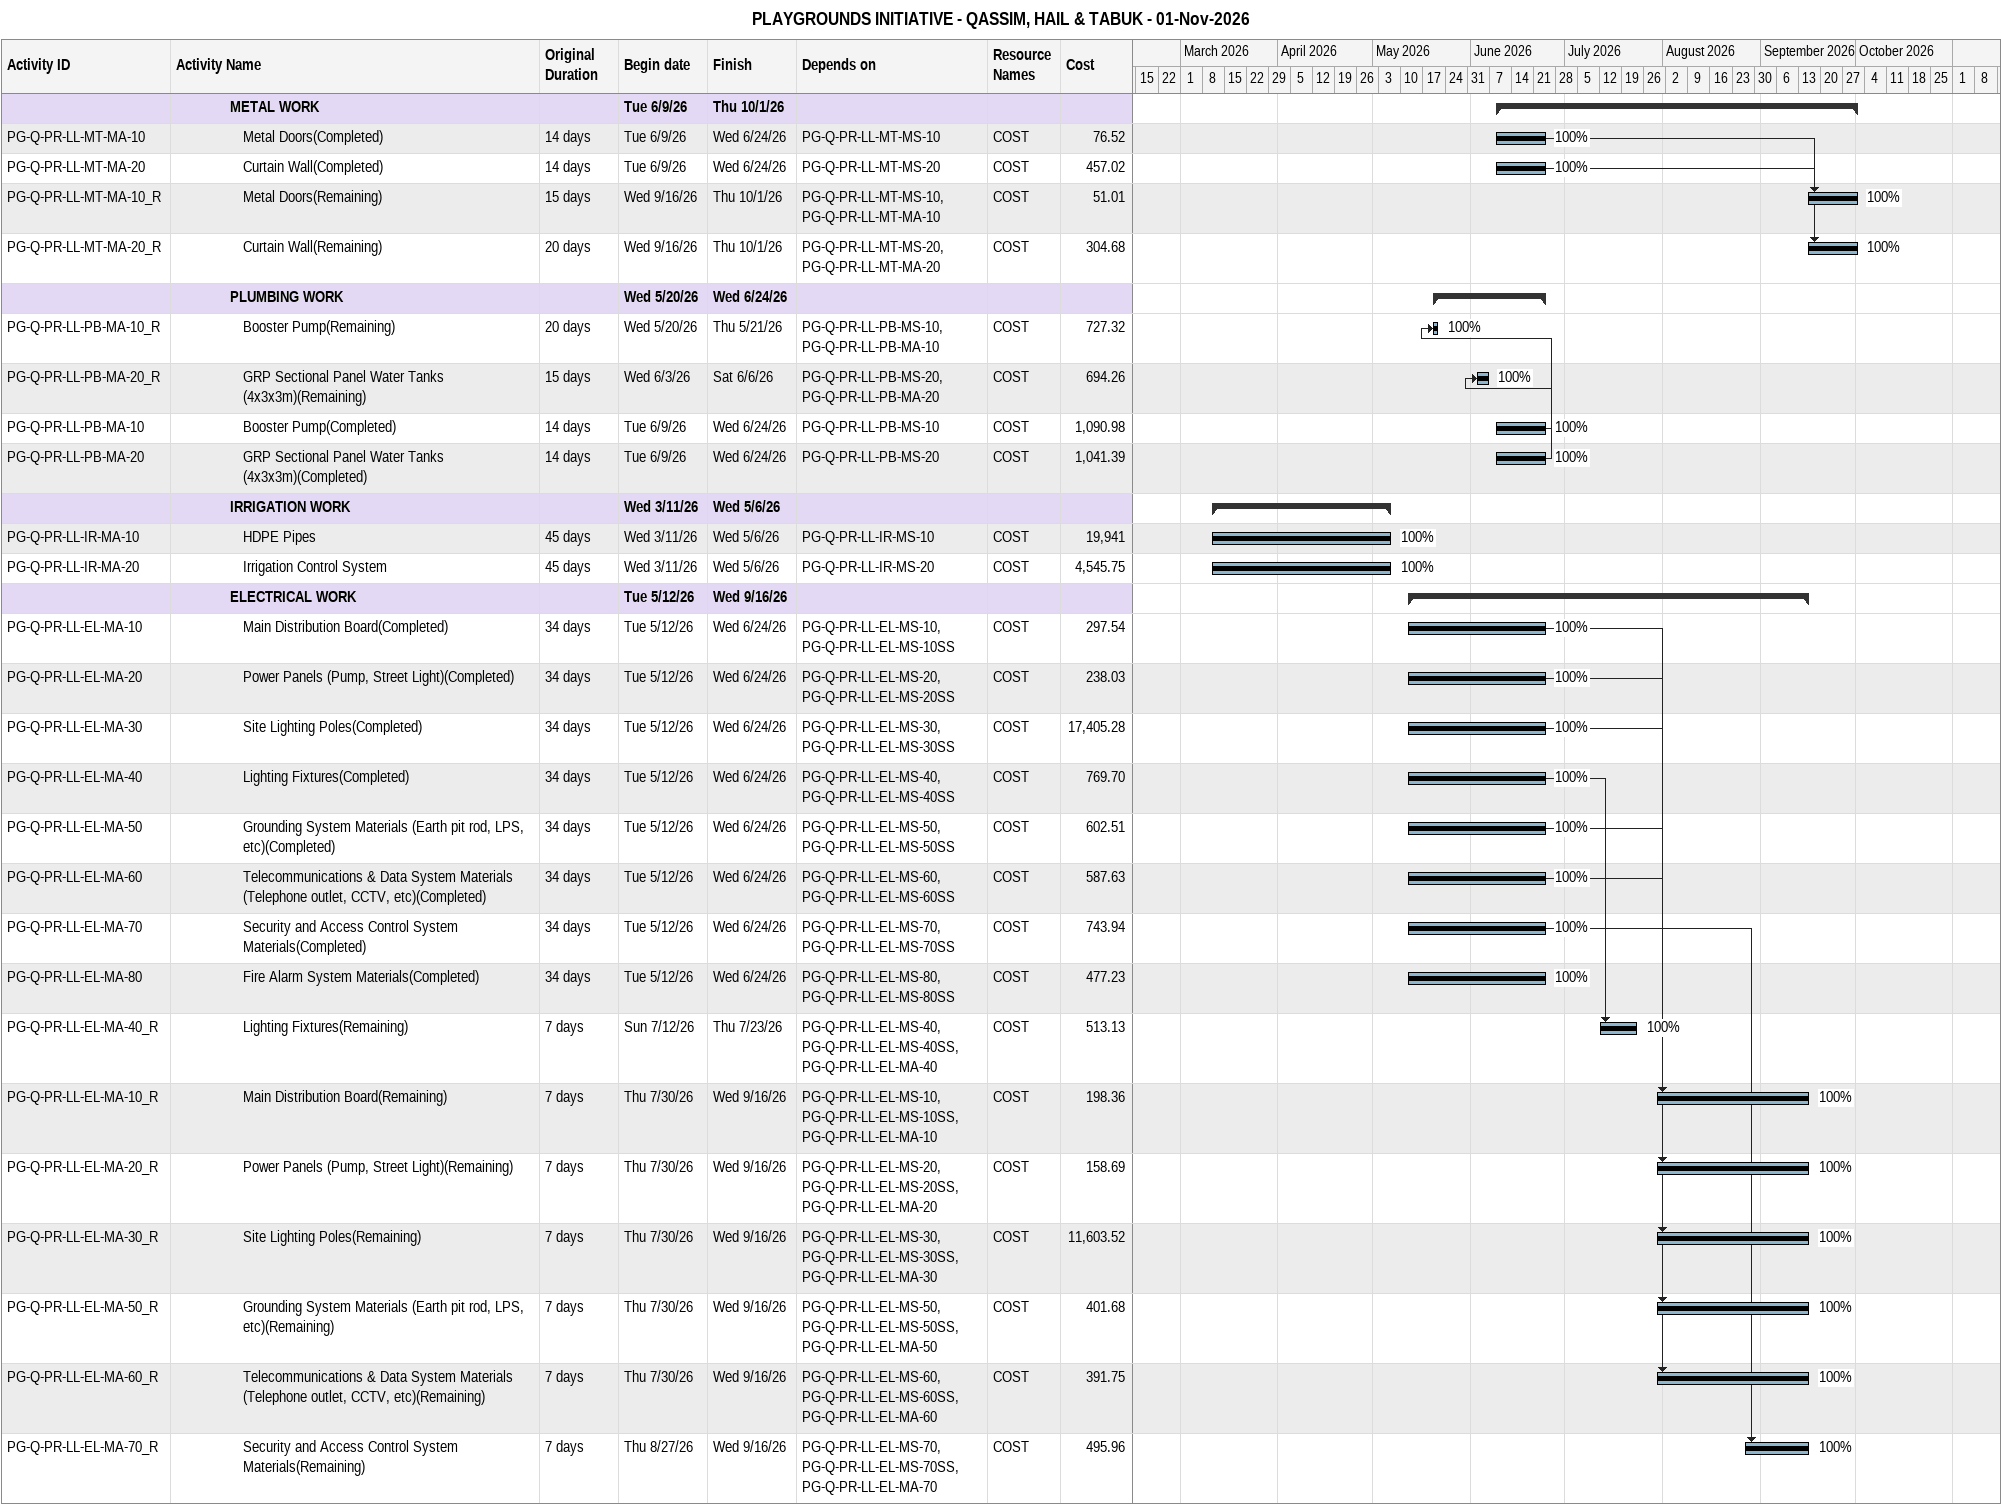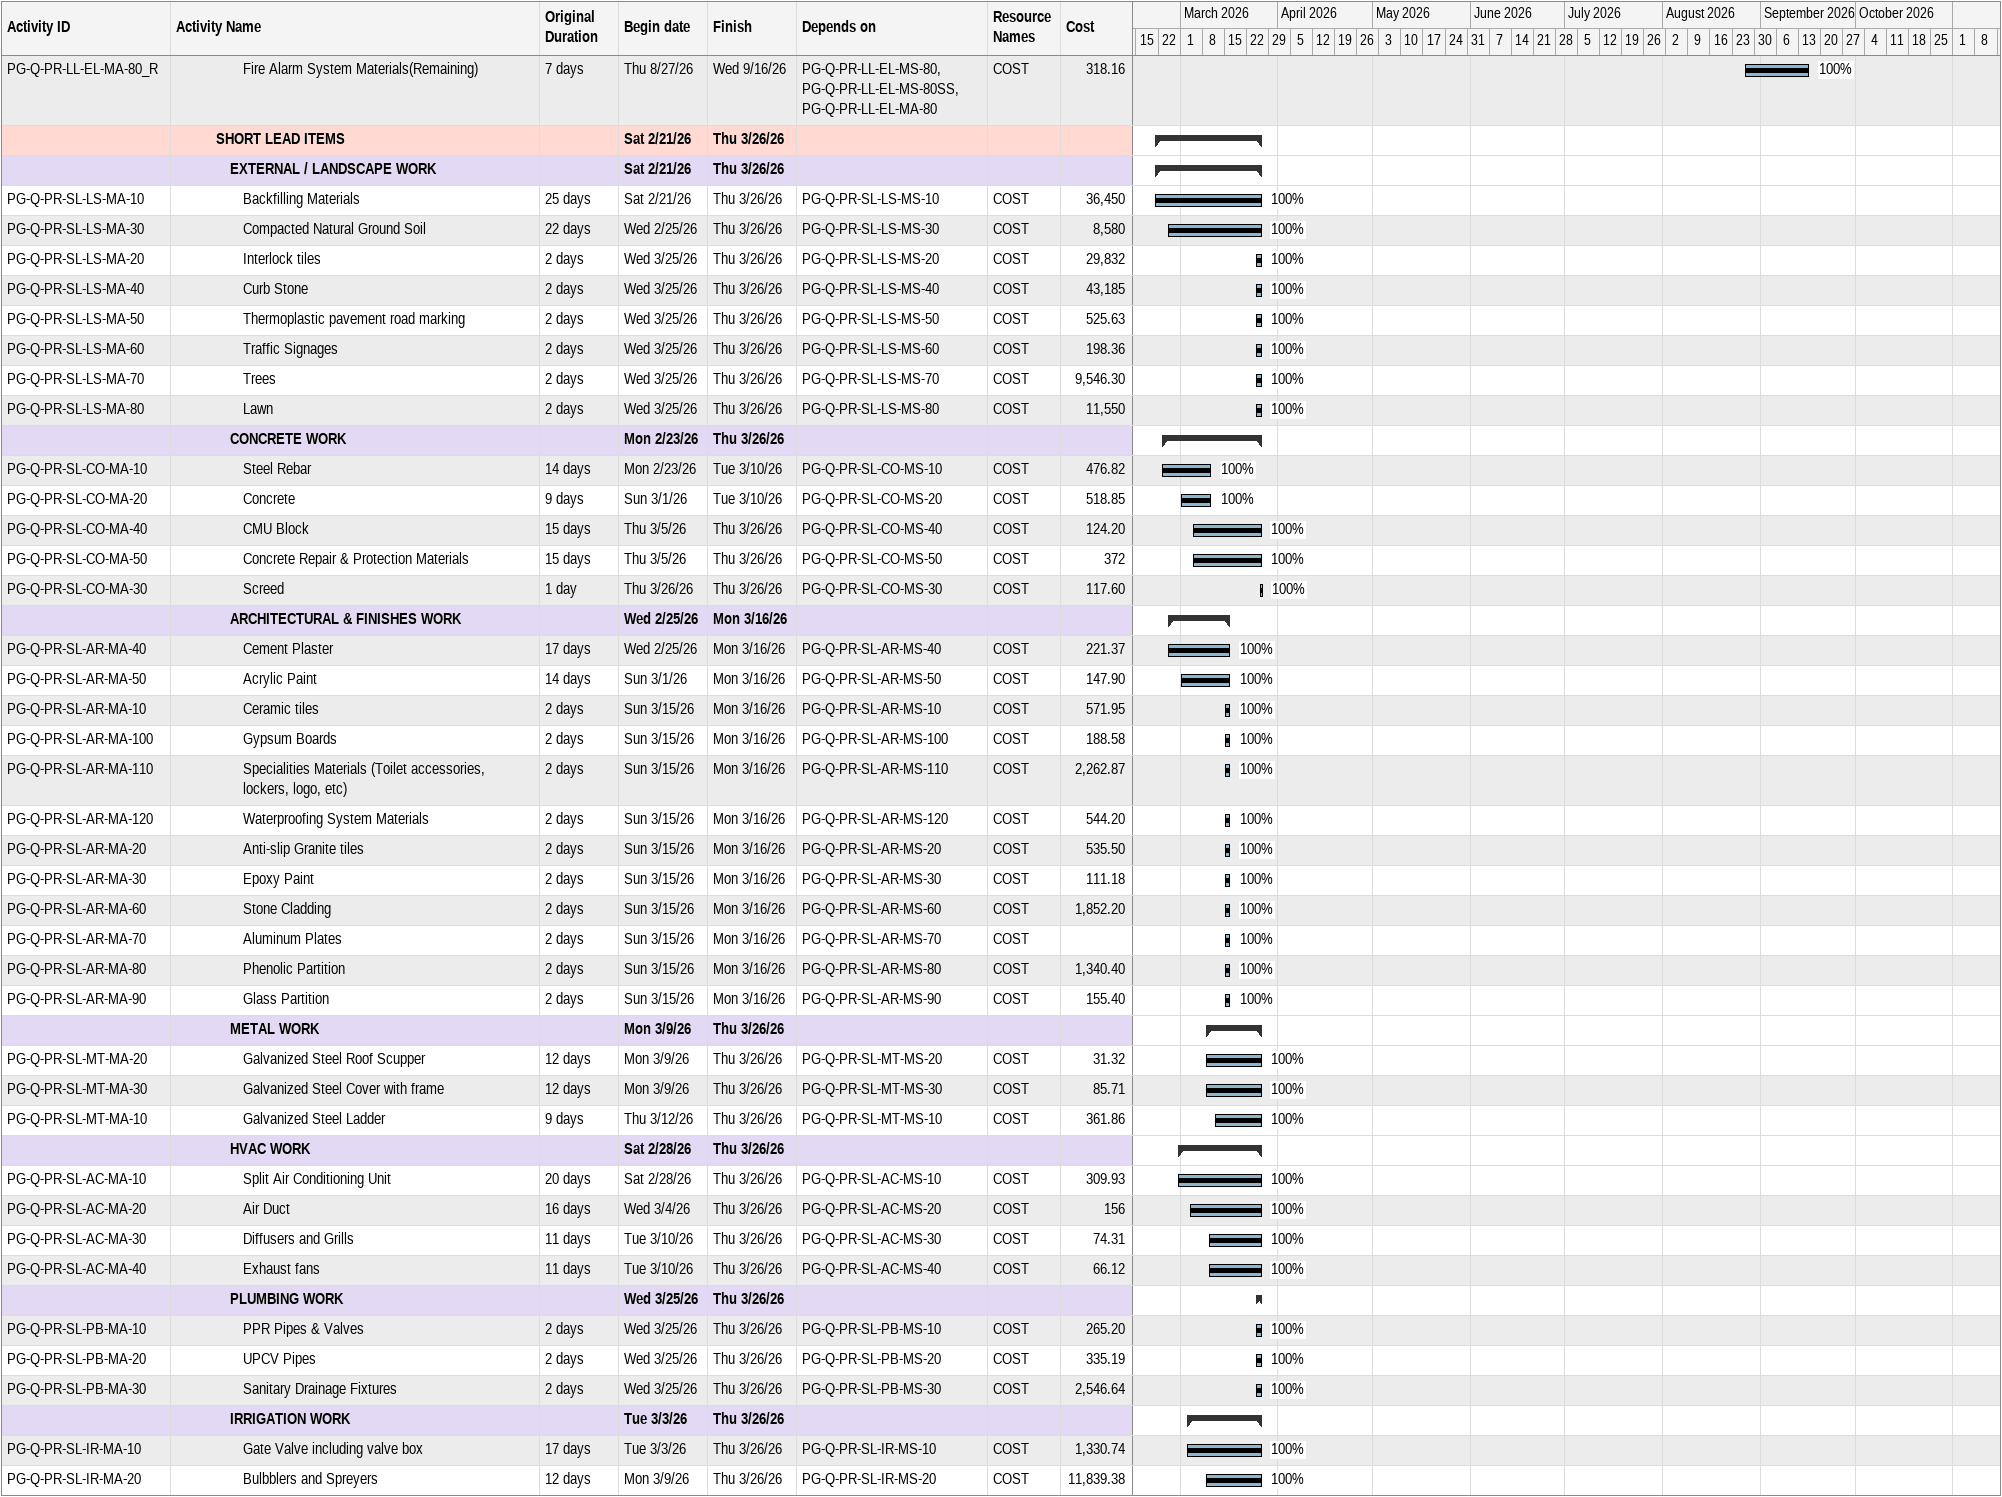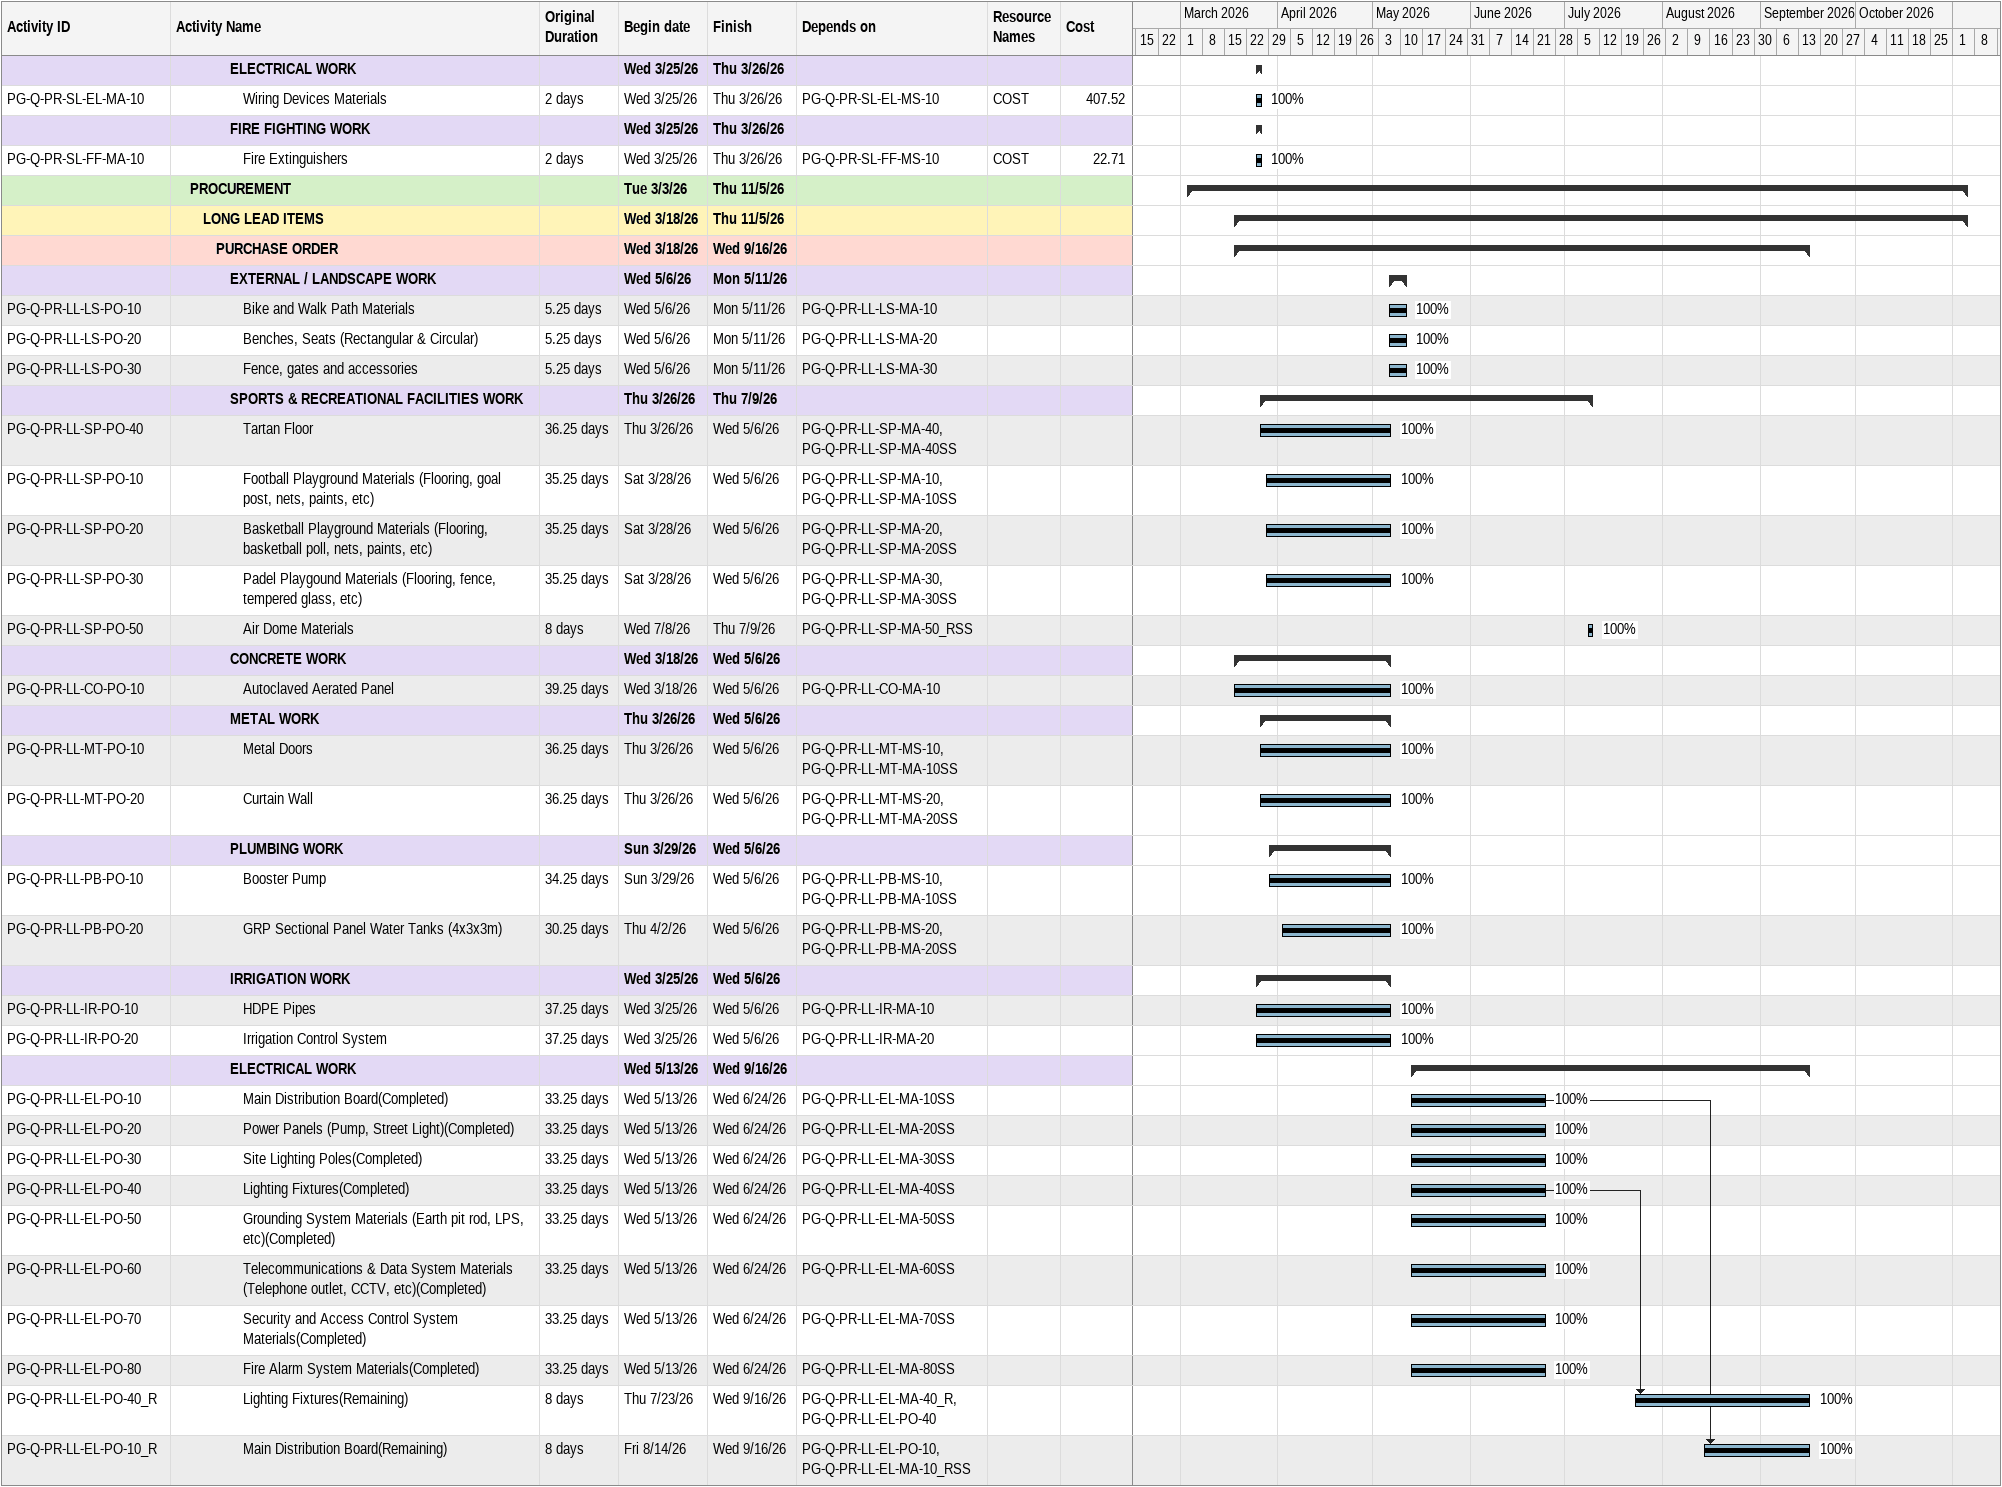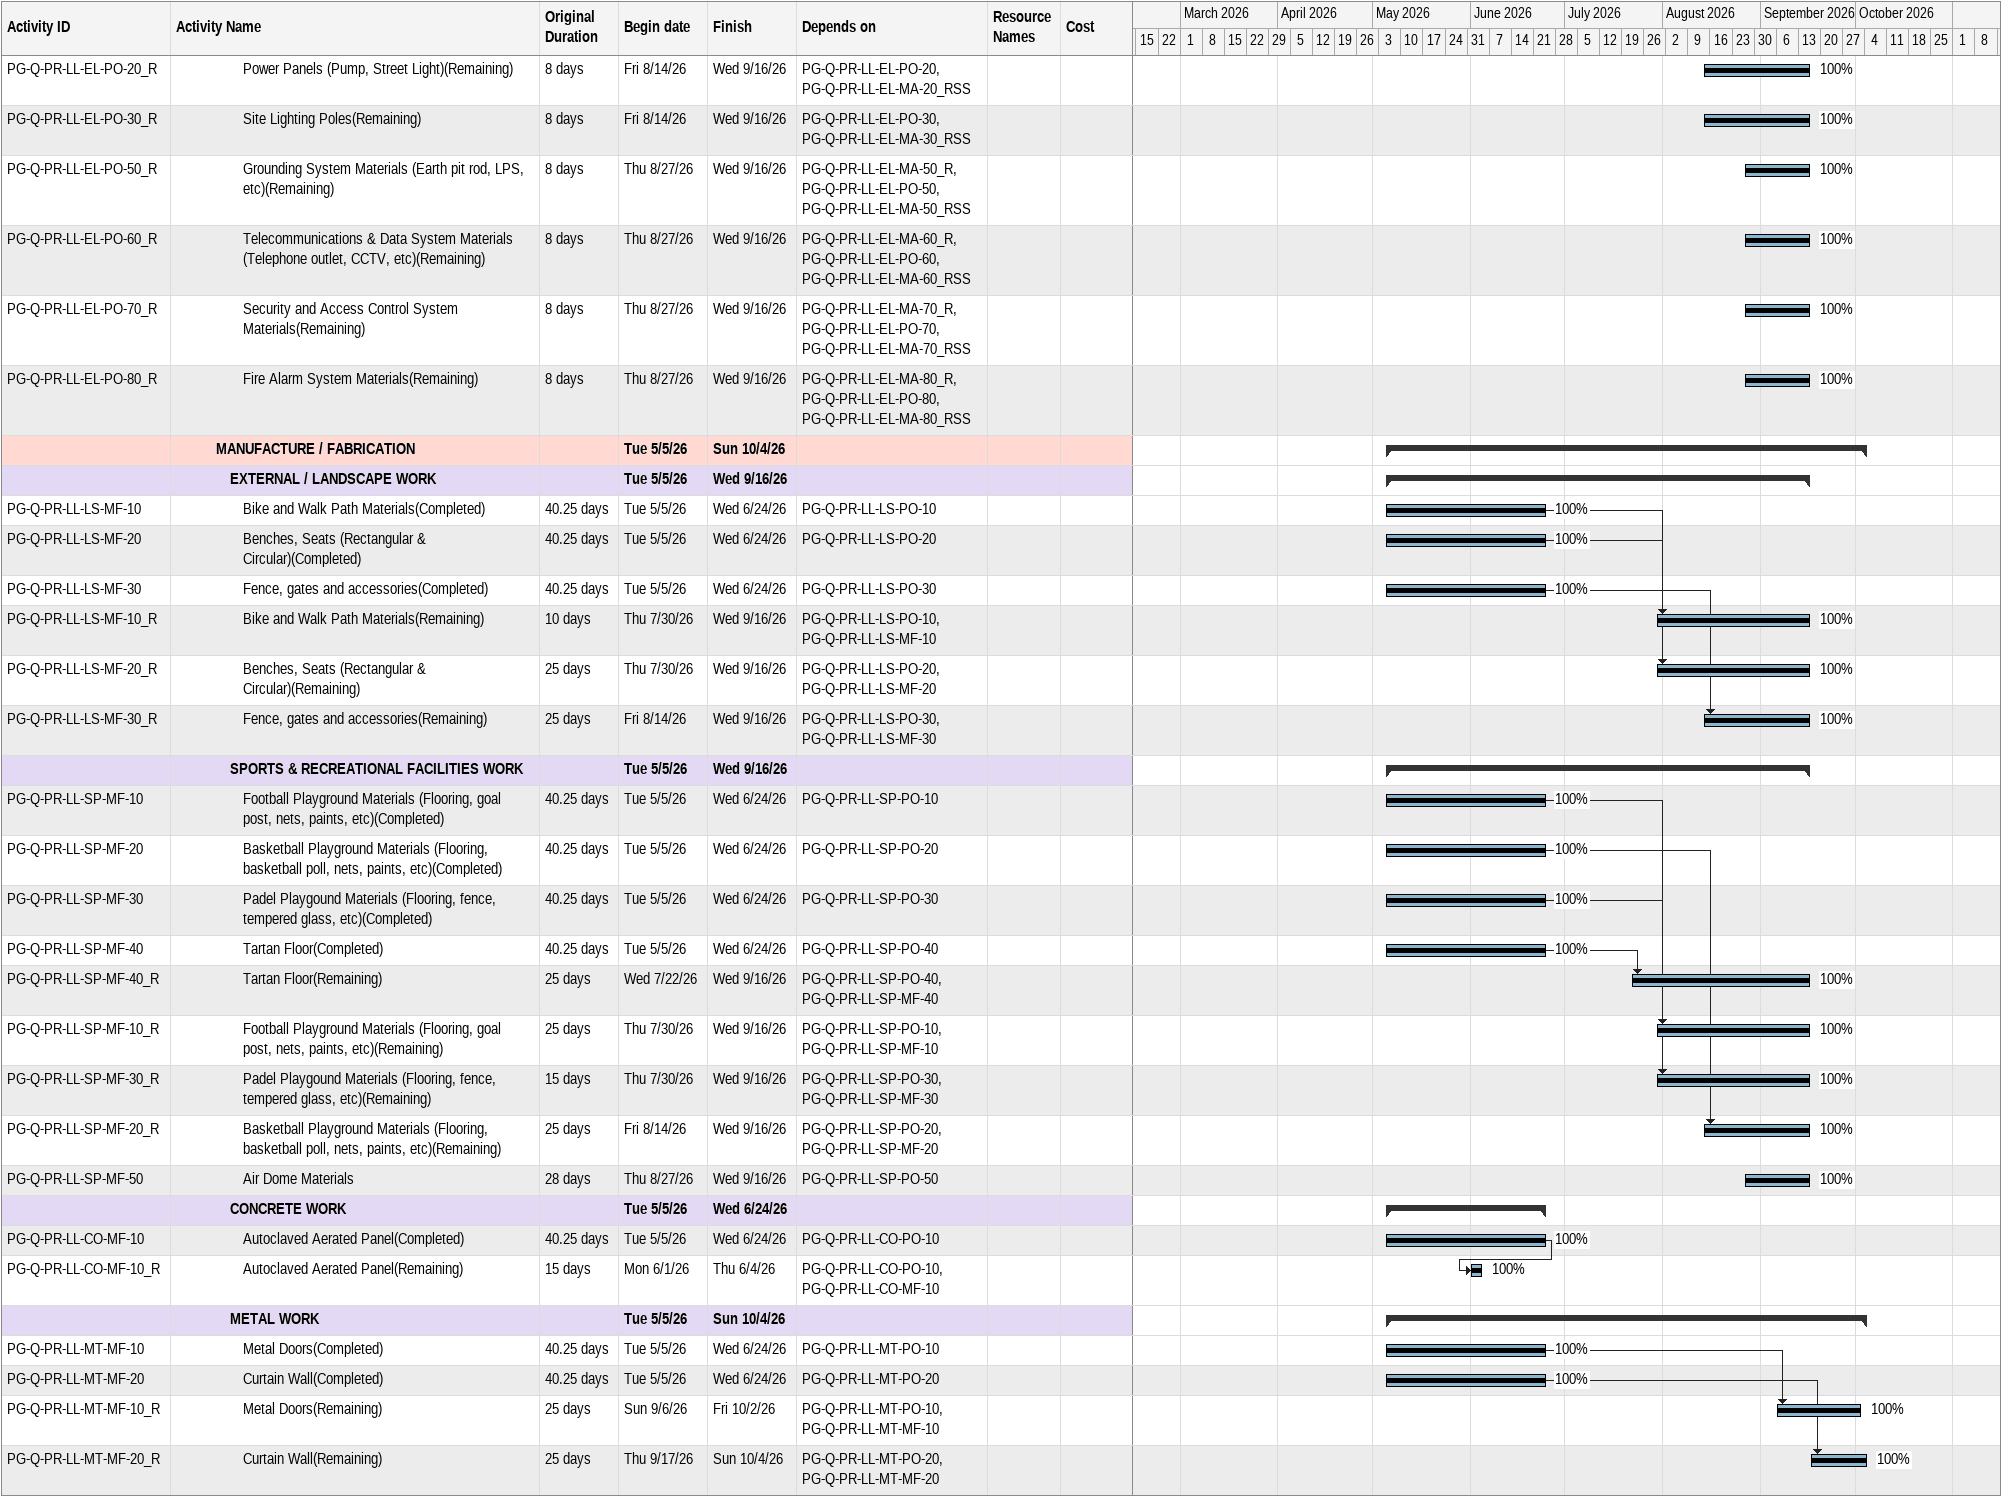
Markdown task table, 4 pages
PLAYGROUNDS INITIATIVE - QASSIM, HAIL & TABUK - 01-Nov-2026

| ID | Level | Task | Original duration | Start | Finish | Predecessors | Resources | % complete | Cost |
|---|---|---|---|---|---|---|---|---|---|
|  | 5 | **METAL WORK** |  | 2026-06-09 | 2026-10-01 |  |  |  |  |
| PG-Q-PR-LL-MT-MA-10 | 6 | Metal Doors(Completed) | 14d | 2026-06-09 | 2026-06-24 | PG-Q-PR-LL-MT-MS-10 | COST | 100 | 76.52 |
| PG-Q-PR-LL-MT-MA-20 | 6 | Curtain Wall(Completed) | 14d | 2026-06-09 | 2026-06-24 | PG-Q-PR-LL-MT-MS-20 | COST | 100 | 457.02 |
| PG-Q-PR-LL-MT-MA-10_R | 6 | Metal Doors(Remaining) | 15d | 2026-09-16 | 2026-10-01 | PG-Q-PR-LL-MT-MS-10, PG-Q-PR-LL-MT-MA-10 | COST | 100 | 51.01 |
| PG-Q-PR-LL-MT-MA-20_R | 6 | Curtain Wall(Remaining) | 20d | 2026-09-16 | 2026-10-01 | PG-Q-PR-LL-MT-MS-20, PG-Q-PR-LL-MT-MA-20 | COST | 100 | 304.68 |
|  | 5 | **PLUMBING WORK** |  | 2026-05-20 | 2026-06-24 |  |  |  |  |
| PG-Q-PR-LL-PB-MA-10_R | 6 | Booster Pump(Remaining) | 20d | 2026-05-20 | 2026-05-21 | PG-Q-PR-LL-PB-MS-10, PG-Q-PR-LL-PB-MA-10 | COST | 100 | 727.32 |
| PG-Q-PR-LL-PB-MA-20_R | 6 | GRP Sectional Panel Water Tanks (4x3x3m)(Remaining) | 15d | 2026-06-03 | 2026-06-06 | PG-Q-PR-LL-PB-MS-20, PG-Q-PR-LL-PB-MA-20 | COST | 100 | 694.26 |
| PG-Q-PR-LL-PB-MA-10 | 6 | Booster Pump(Completed) | 14d | 2026-06-09 | 2026-06-24 | PG-Q-PR-LL-PB-MS-10 | COST | 100 | 1090.98 |
| PG-Q-PR-LL-PB-MA-20 | 6 | GRP Sectional Panel Water Tanks (4x3x3m)(Completed) | 14d | 2026-06-09 | 2026-06-24 | PG-Q-PR-LL-PB-MS-20 | COST | 100 | 1041.39 |
|  | 5 | **IRRIGATION WORK** |  | 2026-03-11 | 2026-05-06 |  |  |  |  |
| PG-Q-PR-LL-IR-MA-10 | 6 | HDPE Pipes | 45d | 2026-03-11 | 2026-05-06 | PG-Q-PR-LL-IR-MS-10 | COST | 100 | 19941 |
| PG-Q-PR-LL-IR-MA-20 | 6 | Irrigation Control System | 45d | 2026-03-11 | 2026-05-06 | PG-Q-PR-LL-IR-MS-20 | COST | 100 | 4545.75 |
|  | 5 | **ELECTRICAL WORK** |  | 2026-05-12 | 2026-09-16 |  |  |  |  |
| PG-Q-PR-LL-EL-MA-10 | 6 | Main Distribution Board(Completed) | 34d | 2026-05-12 | 2026-06-24 | PG-Q-PR-LL-EL-MS-10, PG-Q-PR-LL-EL-MS-10SS | COST | 100 | 297.54 |
| PG-Q-PR-LL-EL-MA-20 | 6 | Power Panels (Pump, Street Light)(Completed) | 34d | 2026-05-12 | 2026-06-24 | PG-Q-PR-LL-EL-MS-20, PG-Q-PR-LL-EL-MS-20SS | COST | 100 | 238.03 |
| PG-Q-PR-LL-EL-MA-30 | 6 | Site Lighting Poles(Completed) | 34d | 2026-05-12 | 2026-06-24 | PG-Q-PR-LL-EL-MS-30, PG-Q-PR-LL-EL-MS-30SS | COST | 100 | 17405.28 |
| PG-Q-PR-LL-EL-MA-40 | 6 | Lighting Fixtures(Completed) | 34d | 2026-05-12 | 2026-06-24 | PG-Q-PR-LL-EL-MS-40, PG-Q-PR-LL-EL-MS-40SS | COST | 100 | 769.70 |
| PG-Q-PR-LL-EL-MA-50 | 6 | Grounding System Materials (Earth pit rod, LPS, etc)(Completed) | 34d | 2026-05-12 | 2026-06-24 | PG-Q-PR-LL-EL-MS-50, PG-Q-PR-LL-EL-MS-50SS | COST | 100 | 602.51 |
| PG-Q-PR-LL-EL-MA-60 | 6 | Telecommunications & Data System Materials (Telephone outlet, CCTV, etc)(Completed) | 34d | 2026-05-12 | 2026-06-24 | PG-Q-PR-LL-EL-MS-60, PG-Q-PR-LL-EL-MS-60SS | COST | 100 | 587.63 |
| PG-Q-PR-LL-EL-MA-70 | 6 | Security and Access Control System Materials(Completed) | 34d | 2026-05-12 | 2026-06-24 | PG-Q-PR-LL-EL-MS-70, PG-Q-PR-LL-EL-MS-70SS | COST | 100 | 743.94 |
| PG-Q-PR-LL-EL-MA-80 | 6 | Fire Alarm System Materials(Completed) | 34d | 2026-05-12 | 2026-06-24 | PG-Q-PR-LL-EL-MS-80, PG-Q-PR-LL-EL-MS-80SS | COST | 100 | 477.23 |
| PG-Q-PR-LL-EL-MA-40_R | 6 | Lighting Fixtures(Remaining) | 7d | 2026-07-12 | 2026-07-23 | PG-Q-PR-LL-EL-MS-40, PG-Q-PR-LL-EL-MS-40SS, PG-Q-PR-LL-EL-MA-40 | COST | 100 | 513.13 |
| PG-Q-PR-LL-EL-MA-10_R | 6 | Main Distribution Board(Remaining) | 7d | 2026-07-30 | 2026-09-16 | PG-Q-PR-LL-EL-MS-10, PG-Q-PR-LL-EL-MS-10SS, PG-Q-PR-LL-EL-MA-10 | COST | 100 | 198.36 |
| PG-Q-PR-LL-EL-MA-20_R | 6 | Power Panels (Pump, Street Light)(Remaining) | 7d | 2026-07-30 | 2026-09-16 | PG-Q-PR-LL-EL-MS-20, PG-Q-PR-LL-EL-MS-20SS, PG-Q-PR-LL-EL-MA-20 | COST | 100 | 158.69 |
| PG-Q-PR-LL-EL-MA-30_R | 6 | Site Lighting Poles(Remaining) | 7d | 2026-07-30 | 2026-09-16 | PG-Q-PR-LL-EL-MS-30, PG-Q-PR-LL-EL-MS-30SS, PG-Q-PR-LL-EL-MA-30 | COST | 100 | 11603.52 |
| PG-Q-PR-LL-EL-MA-50_R | 6 | Grounding System Materials (Earth pit rod, LPS, etc)(Remaining) | 7d | 2026-07-30 | 2026-09-16 | PG-Q-PR-LL-EL-MS-50, PG-Q-PR-LL-EL-MS-50SS, PG-Q-PR-LL-EL-MA-50 | COST | 100 | 401.68 |
| PG-Q-PR-LL-EL-MA-60_R | 6 | Telecommunications & Data System Materials (Telephone outlet, CCTV, etc)(Remaining) | 7d | 2026-07-30 | 2026-09-16 | PG-Q-PR-LL-EL-MS-60, PG-Q-PR-LL-EL-MS-60SS, PG-Q-PR-LL-EL-MA-60 | COST | 100 | 391.75 |
| PG-Q-PR-LL-EL-MA-70_R | 6 | Security and Access Control System Materials(Remaining) | 7d | 2026-08-27 | 2026-09-16 | PG-Q-PR-LL-EL-MS-70, PG-Q-PR-LL-EL-MS-70SS, PG-Q-PR-LL-EL-MA-70 | COST | 100 | 495.96 |
| PG-Q-PR-LL-EL-MA-80_R | 6 | Fire Alarm System Materials(Remaining) | 7d | 2026-08-27 | 2026-09-16 | PG-Q-PR-LL-EL-MS-80, PG-Q-PR-LL-EL-MS-80SS, PG-Q-PR-LL-EL-MA-80 | COST | 100 | 318.16 |
|  | 4 | **SHORT LEAD ITEMS** |  | 2026-02-21 | 2026-03-26 |  |  |  |  |
|  | 5 | **EXTERNAL / LANDSCAPE WORK** |  | 2026-02-21 | 2026-03-26 |  |  |  |  |
| PG-Q-PR-SL-LS-MA-10 | 6 | Backfilling Materials | 25d | 2026-02-21 | 2026-03-26 | PG-Q-PR-SL-LS-MS-10 | COST | 100 | 36450 |
| PG-Q-PR-SL-LS-MA-30 | 6 | Compacted Natural Ground Soil | 22d | 2026-02-25 | 2026-03-26 | PG-Q-PR-SL-LS-MS-30 | COST | 100 | 8580 |
| PG-Q-PR-SL-LS-MA-20 | 6 | Interlock tiles | 2d | 2026-03-25 | 2026-03-26 | PG-Q-PR-SL-LS-MS-20 | COST | 100 | 29832 |
| PG-Q-PR-SL-LS-MA-40 | 6 | Curb Stone | 2d | 2026-03-25 | 2026-03-26 | PG-Q-PR-SL-LS-MS-40 | COST | 100 | 43185 |
| PG-Q-PR-SL-LS-MA-50 | 6 | Thermoplastic pavement road marking | 2d | 2026-03-25 | 2026-03-26 | PG-Q-PR-SL-LS-MS-50 | COST | 100 | 525.63 |
| PG-Q-PR-SL-LS-MA-60 | 6 | Traffic Signages | 2d | 2026-03-25 | 2026-03-26 | PG-Q-PR-SL-LS-MS-60 | COST | 100 | 198.36 |
| PG-Q-PR-SL-LS-MA-70 | 6 | Trees | 2d | 2026-03-25 | 2026-03-26 | PG-Q-PR-SL-LS-MS-70 | COST | 100 | 9546.30 |
| PG-Q-PR-SL-LS-MA-80 | 6 | Lawn | 2d | 2026-03-25 | 2026-03-26 | PG-Q-PR-SL-LS-MS-80 | COST | 100 | 11550 |
|  | 5 | **CONCRETE WORK** |  | 2026-02-23 | 2026-03-26 |  |  |  |  |
| PG-Q-PR-SL-CO-MA-10 | 6 | Steel Rebar | 14d | 2026-02-23 | 2026-03-10 | PG-Q-PR-SL-CO-MS-10 | COST | 100 | 476.82 |
| PG-Q-PR-SL-CO-MA-20 | 6 | Concrete | 9d | 2026-03-01 | 2026-03-10 | PG-Q-PR-SL-CO-MS-20 | COST | 100 | 518.85 |
| PG-Q-PR-SL-CO-MA-40 | 6 | CMU Block | 15d | 2026-03-05 | 2026-03-26 | PG-Q-PR-SL-CO-MS-40 | COST | 100 | 124.20 |
| PG-Q-PR-SL-CO-MA-50 | 6 | Concrete Repair & Protection Materials | 15d | 2026-03-05 | 2026-03-26 | PG-Q-PR-SL-CO-MS-50 | COST | 100 | 372 |
| PG-Q-PR-SL-CO-MA-30 | 6 | Screed | 1d | 2026-03-26 | 2026-03-26 | PG-Q-PR-SL-CO-MS-30 | COST | 100 | 117.60 |
|  | 5 | **ARCHITECTURAL & FINISHES WORK** |  | 2026-02-25 | 2026-03-16 |  |  |  |  |
| PG-Q-PR-SL-AR-MA-40 | 6 | Cement Plaster | 17d | 2026-02-25 | 2026-03-16 | PG-Q-PR-SL-AR-MS-40 | COST | 100 | 221.37 |
| PG-Q-PR-SL-AR-MA-50 | 6 | Acrylic Paint | 14d | 2026-03-01 | 2026-03-16 | PG-Q-PR-SL-AR-MS-50 | COST | 100 | 147.90 |
| PG-Q-PR-SL-AR-MA-10 | 6 | Ceramic tiles | 2d | 2026-03-15 | 2026-03-16 | PG-Q-PR-SL-AR-MS-10 | COST | 100 | 571.95 |
| PG-Q-PR-SL-AR-MA-100 | 6 | Gypsum Boards | 2d | 2026-03-15 | 2026-03-16 | PG-Q-PR-SL-AR-MS-100 | COST | 100 | 188.58 |
| PG-Q-PR-SL-AR-MA-110 | 6 | Specialities Materials (Toilet accessories, lockers, logo, etc) | 2d | 2026-03-15 | 2026-03-16 | PG-Q-PR-SL-AR-MS-110 | COST | 100 | 2262.87 |
| PG-Q-PR-SL-AR-MA-120 | 6 | Waterproofing System Materials | 2d | 2026-03-15 | 2026-03-16 | PG-Q-PR-SL-AR-MS-120 | COST | 100 | 544.20 |
| PG-Q-PR-SL-AR-MA-20 | 6 | Anti-slip Granite tiles | 2d | 2026-03-15 | 2026-03-16 | PG-Q-PR-SL-AR-MS-20 | COST | 100 | 535.50 |
| PG-Q-PR-SL-AR-MA-30 | 6 | Epoxy Paint | 2d | 2026-03-15 | 2026-03-16 | PG-Q-PR-SL-AR-MS-30 | COST | 100 | 111.18 |
| PG-Q-PR-SL-AR-MA-60 | 6 | Stone Cladding | 2d | 2026-03-15 | 2026-03-16 | PG-Q-PR-SL-AR-MS-60 | COST | 100 | 1852.20 |
| PG-Q-PR-SL-AR-MA-70 | 6 | Aluminum Plates | 2d | 2026-03-15 | 2026-03-16 | PG-Q-PR-SL-AR-MS-70 | COST | 100 |  |
| PG-Q-PR-SL-AR-MA-80 | 6 | Phenolic Partition | 2d | 2026-03-15 | 2026-03-16 | PG-Q-PR-SL-AR-MS-80 | COST | 100 | 1340.40 |
| PG-Q-PR-SL-AR-MA-90 | 6 | Glass Partition | 2d | 2026-03-15 | 2026-03-16 | PG-Q-PR-SL-AR-MS-90 | COST | 100 | 155.40 |
|  | 5 | **METAL WORK** |  | 2026-03-09 | 2026-03-26 |  |  |  |  |
| PG-Q-PR-SL-MT-MA-20 | 6 | Galvanized Steel Roof Scupper | 12d | 2026-03-09 | 2026-03-26 | PG-Q-PR-SL-MT-MS-20 | COST | 100 | 31.32 |
| PG-Q-PR-SL-MT-MA-30 | 6 | Galvanized Steel Cover with frame | 12d | 2026-03-09 | 2026-03-26 | PG-Q-PR-SL-MT-MS-30 | COST | 100 | 85.71 |
| PG-Q-PR-SL-MT-MA-10 | 6 | Galvanized Steel Ladder | 9d | 2026-03-12 | 2026-03-26 | PG-Q-PR-SL-MT-MS-10 | COST | 100 | 361.86 |
|  | 5 | **HVAC WORK** |  | 2026-02-28 | 2026-03-26 |  |  |  |  |
| PG-Q-PR-SL-AC-MA-10 | 6 | Split Air Conditioning Unit | 20d | 2026-02-28 | 2026-03-26 | PG-Q-PR-SL-AC-MS-10 | COST | 100 | 309.93 |
| PG-Q-PR-SL-AC-MA-20 | 6 | Air Duct | 16d | 2026-03-04 | 2026-03-26 | PG-Q-PR-SL-AC-MS-20 | COST | 100 | 156 |
| PG-Q-PR-SL-AC-MA-30 | 6 | Diffusers and Grills | 11d | 2026-03-10 | 2026-03-26 | PG-Q-PR-SL-AC-MS-30 | COST | 100 | 74.31 |
| PG-Q-PR-SL-AC-MA-40 | 6 | Exhaust fans | 11d | 2026-03-10 | 2026-03-26 | PG-Q-PR-SL-AC-MS-40 | COST | 100 | 66.12 |
|  | 5 | **PLUMBING WORK** |  | 2026-03-25 | 2026-03-26 |  |  |  |  |
| PG-Q-PR-SL-PB-MA-10 | 6 | PPR Pipes & Valves | 2d | 2026-03-25 | 2026-03-26 | PG-Q-PR-SL-PB-MS-10 | COST | 100 | 265.20 |
| PG-Q-PR-SL-PB-MA-20 | 6 | UPCV Pipes | 2d | 2026-03-25 | 2026-03-26 | PG-Q-PR-SL-PB-MS-20 | COST | 100 | 335.19 |
| PG-Q-PR-SL-PB-MA-30 | 6 | Sanitary Drainage Fixtures | 2d | 2026-03-25 | 2026-03-26 | PG-Q-PR-SL-PB-MS-30 | COST | 100 | 2546.64 |
|  | 5 | **IRRIGATION WORK** |  | 2026-03-03 | 2026-03-26 |  |  |  |  |
| PG-Q-PR-SL-IR-MA-10 | 6 | Gate Valve including valve box | 17d | 2026-03-03 | 2026-03-26 | PG-Q-PR-SL-IR-MS-10 | COST | 100 | 1330.74 |
| PG-Q-PR-SL-IR-MA-20 | 6 | Bulbblers and Spreyers | 12d | 2026-03-09 | 2026-03-26 | PG-Q-PR-SL-IR-MS-20 | COST | 100 | 11839.38 |
|  | 5 | **ELECTRICAL WORK** |  | 2026-03-25 | 2026-03-26 |  |  |  |  |
| PG-Q-PR-SL-EL-MA-10 | 6 | Wiring Devices Materials | 2d | 2026-03-25 | 2026-03-26 | PG-Q-PR-SL-EL-MS-10 | COST | 100 | 407.52 |
|  | 5 | **FIRE FIGHTING WORK** |  | 2026-03-25 | 2026-03-26 |  |  |  |  |
| PG-Q-PR-SL-FF-MA-10 | 6 | Fire Extinguishers | 2d | 2026-03-25 | 2026-03-26 | PG-Q-PR-SL-FF-MS-10 | COST | 100 | 22.71 |
|  | 2 | **PROCUREMENT** |  | 2026-03-03 | 2026-11-05 |  |  |  |  |
|  | 3 | **LONG LEAD ITEMS** |  | 2026-03-18 | 2026-11-05 |  |  |  |  |
|  | 4 | **PURCHASE ORDER** |  | 2026-03-18 | 2026-09-16 |  |  |  |  |
|  | 5 | **EXTERNAL / LANDSCAPE WORK** |  | 2026-05-06 | 2026-05-11 |  |  |  |  |
| PG-Q-PR-LL-LS-PO-10 | 6 | Bike and Walk Path Materials | 5.25d | 2026-05-06 | 2026-05-11 | PG-Q-PR-LL-LS-MA-10 |  | 100 |  |
| PG-Q-PR-LL-LS-PO-20 | 6 | Benches, Seats (Rectangular & Circular) | 5.25d | 2026-05-06 | 2026-05-11 | PG-Q-PR-LL-LS-MA-20 |  | 100 |  |
| PG-Q-PR-LL-LS-PO-30 | 6 | Fence, gates and accessories | 5.25d | 2026-05-06 | 2026-05-11 | PG-Q-PR-LL-LS-MA-30 |  | 100 |  |
|  | 5 | **SPORTS & RECREATIONAL FACILITIES WORK** |  | 2026-03-26 | 2026-07-09 |  |  |  |  |
| PG-Q-PR-LL-SP-PO-40 | 6 | Tartan Floor | 36.25d | 2026-03-26 | 2026-05-06 | PG-Q-PR-LL-SP-MA-40, PG-Q-PR-LL-SP-MA-40SS |  | 100 |  |
| PG-Q-PR-LL-SP-PO-10 | 6 | Football Playground Materials (Flooring, goal post, nets, paints, etc) | 35.25d | 2026-03-28 | 2026-05-06 | PG-Q-PR-LL-SP-MA-10, PG-Q-PR-LL-SP-MA-10SS |  | 100 |  |
| PG-Q-PR-LL-SP-PO-20 | 6 | Basketball Playground Materials (Flooring, basketball poll, nets, paints, etc) | 35.25d | 2026-03-28 | 2026-05-06 | PG-Q-PR-LL-SP-MA-20, PG-Q-PR-LL-SP-MA-20SS |  | 100 |  |
| PG-Q-PR-LL-SP-PO-30 | 6 | Padel Playgound Materials (Flooring, fence, tempered glass, etc) | 35.25d | 2026-03-28 | 2026-05-06 | PG-Q-PR-LL-SP-MA-30, PG-Q-PR-LL-SP-MA-30SS |  | 100 |  |
| PG-Q-PR-LL-SP-PO-50 | 6 | Air Dome Materials | 8d | 2026-07-08 | 2026-07-09 | PG-Q-PR-LL-SP-MA-50_RSS |  | 100 |  |
|  | 5 | **CONCRETE WORK** |  | 2026-03-18 | 2026-05-06 |  |  |  |  |
| PG-Q-PR-LL-CO-PO-10 | 6 | Autoclaved Aerated Panel | 39.25d | 2026-03-18 | 2026-05-06 | PG-Q-PR-LL-CO-MA-10 |  | 100 |  |
|  | 5 | **METAL WORK** |  | 2026-03-26 | 2026-05-06 |  |  |  |  |
| PG-Q-PR-LL-MT-PO-10 | 6 | Metal Doors | 36.25d | 2026-03-26 | 2026-05-06 | PG-Q-PR-LL-MT-MS-10, PG-Q-PR-LL-MT-MA-10SS |  | 100 |  |
| PG-Q-PR-LL-MT-PO-20 | 6 | Curtain Wall | 36.25d | 2026-03-26 | 2026-05-06 | PG-Q-PR-LL-MT-MS-20, PG-Q-PR-LL-MT-MA-20SS |  | 100 |  |
|  | 5 | **PLUMBING WORK** |  | 2026-03-29 | 2026-05-06 |  |  |  |  |
| PG-Q-PR-LL-PB-PO-10 | 6 | Booster Pump | 34.25d | 2026-03-29 | 2026-05-06 | PG-Q-PR-LL-PB-MS-10, PG-Q-PR-LL-PB-MA-10SS |  | 100 |  |
| PG-Q-PR-LL-PB-PO-20 | 6 | GRP Sectional Panel Water Tanks (4x3x3m) | 30.25d | 2026-04-02 | 2026-05-06 | PG-Q-PR-LL-PB-MS-20, PG-Q-PR-LL-PB-MA-20SS |  | 100 |  |
|  | 5 | **IRRIGATION WORK** |  | 2026-03-25 | 2026-05-06 |  |  |  |  |
| PG-Q-PR-LL-IR-PO-10 | 6 | HDPE Pipes | 37.25d | 2026-03-25 | 2026-05-06 | PG-Q-PR-LL-IR-MA-10 |  | 100 |  |
| PG-Q-PR-LL-IR-PO-20 | 6 | Irrigation Control System | 37.25d | 2026-03-25 | 2026-05-06 | PG-Q-PR-LL-IR-MA-20 |  | 100 |  |
|  | 5 | **ELECTRICAL WORK** |  | 2026-05-13 | 2026-09-16 |  |  |  |  |
| PG-Q-PR-LL-EL-PO-10 | 6 | Main Distribution Board(Completed) | 33.25d | 2026-05-13 | 2026-06-24 | PG-Q-PR-LL-EL-MA-10SS |  | 100 |  |
| PG-Q-PR-LL-EL-PO-20 | 6 | Power Panels (Pump, Street Light)(Completed) | 33.25d | 2026-05-13 | 2026-06-24 | PG-Q-PR-LL-EL-MA-20SS |  | 100 |  |
| PG-Q-PR-LL-EL-PO-30 | 6 | Site Lighting Poles(Completed) | 33.25d | 2026-05-13 | 2026-06-24 | PG-Q-PR-LL-EL-MA-30SS |  | 100 |  |
| PG-Q-PR-LL-EL-PO-40 | 6 | Lighting Fixtures(Completed) | 33.25d | 2026-05-13 | 2026-06-24 | PG-Q-PR-LL-EL-MA-40SS |  | 100 |  |
| PG-Q-PR-LL-EL-PO-50 | 6 | Grounding System Materials (Earth pit rod, LPS, etc)(Completed) | 33.25d | 2026-05-13 | 2026-06-24 | PG-Q-PR-LL-EL-MA-50SS |  | 100 |  |
| PG-Q-PR-LL-EL-PO-60 | 6 | Telecommunications & Data System Materials (Telephone outlet, CCTV, etc)(Completed) | 33.25d | 2026-05-13 | 2026-06-24 | PG-Q-PR-LL-EL-MA-60SS |  | 100 |  |
| PG-Q-PR-LL-EL-PO-70 | 6 | Security and Access Control System Materials(Completed) | 33.25d | 2026-05-13 | 2026-06-24 | PG-Q-PR-LL-EL-MA-70SS |  | 100 |  |
| PG-Q-PR-LL-EL-PO-80 | 6 | Fire Alarm System Materials(Completed) | 33.25d | 2026-05-13 | 2026-06-24 | PG-Q-PR-LL-EL-MA-80SS |  | 100 |  |
| PG-Q-PR-LL-EL-PO-40_R | 6 | Lighting Fixtures(Remaining) | 8d | 2026-07-23 | 2026-09-16 | PG-Q-PR-LL-EL-MA-40_R, PG-Q-PR-LL-EL-PO-40 |  | 100 |  |
| PG-Q-PR-LL-EL-PO-10_R | 6 | Main Distribution Board(Remaining) | 8d | 2026-08-14 | 2026-09-16 | PG-Q-PR-LL-EL-PO-10, PG-Q-PR-LL-EL-MA-10_RSS |  | 100 |  |
| PG-Q-PR-LL-EL-PO-20_R | 6 | Power Panels (Pump, Street Light)(Remaining) | 8d | 2026-08-14 | 2026-09-16 | PG-Q-PR-LL-EL-PO-20, PG-Q-PR-LL-EL-MA-20_RSS |  | 100 |  |
| PG-Q-PR-LL-EL-PO-30_R | 6 | Site Lighting Poles(Remaining) | 8d | 2026-08-14 | 2026-09-16 | PG-Q-PR-LL-EL-PO-30, PG-Q-PR-LL-EL-MA-30_RSS |  | 100 |  |
| PG-Q-PR-LL-EL-PO-50_R | 6 | Grounding System Materials (Earth pit rod, LPS, etc)(Remaining) | 8d | 2026-08-27 | 2026-09-16 | PG-Q-PR-LL-EL-MA-50_R, PG-Q-PR-LL-EL-PO-50, PG-Q-PR-LL-EL-MA-50_RSS |  | 100 |  |
| PG-Q-PR-LL-EL-PO-60_R | 6 | Telecommunications & Data System Materials (Telephone outlet, CCTV, etc)(Remaining) | 8d | 2026-08-27 | 2026-09-16 | PG-Q-PR-LL-EL-MA-60_R, PG-Q-PR-LL-EL-PO-60, PG-Q-PR-LL-EL-MA-60_RSS |  | 100 |  |
| PG-Q-PR-LL-EL-PO-70_R | 6 | Security and Access Control System Materials(Remaining) | 8d | 2026-08-27 | 2026-09-16 | PG-Q-PR-LL-EL-MA-70_R, PG-Q-PR-LL-EL-PO-70, PG-Q-PR-LL-EL-MA-70_RSS |  | 100 |  |
| PG-Q-PR-LL-EL-PO-80_R | 6 | Fire Alarm System Materials(Remaining) | 8d | 2026-08-27 | 2026-09-16 | PG-Q-PR-LL-EL-MA-80_R, PG-Q-PR-LL-EL-PO-80, PG-Q-PR-LL-EL-MA-80_RSS |  | 100 |  |
|  | 4 | **MANUFACTURE / FABRICATION** |  | 2026-05-05 | 2026-10-04 |  |  |  |  |
|  | 5 | **EXTERNAL / LANDSCAPE WORK** |  | 2026-05-05 | 2026-09-16 |  |  |  |  |
| PG-Q-PR-LL-LS-MF-10 | 6 | Bike and Walk Path Materials(Completed) | 40.25d | 2026-05-05 | 2026-06-24 | PG-Q-PR-LL-LS-PO-10 |  | 100 |  |
| PG-Q-PR-LL-LS-MF-20 | 6 | Benches, Seats (Rectangular & Circular)(Completed) | 40.25d | 2026-05-05 | 2026-06-24 | PG-Q-PR-LL-LS-PO-20 |  | 100 |  |
| PG-Q-PR-LL-LS-MF-30 | 6 | Fence, gates and accessories(Completed) | 40.25d | 2026-05-05 | 2026-06-24 | PG-Q-PR-LL-LS-PO-30 |  | 100 |  |
| PG-Q-PR-LL-LS-MF-10_R | 6 | Bike and Walk Path Materials(Remaining) | 10d | 2026-07-30 | 2026-09-16 | PG-Q-PR-LL-LS-PO-10, PG-Q-PR-LL-LS-MF-10 |  | 100 |  |
| PG-Q-PR-LL-LS-MF-20_R | 6 | Benches, Seats (Rectangular & Circular)(Remaining) | 25d | 2026-07-30 | 2026-09-16 | PG-Q-PR-LL-LS-PO-20, PG-Q-PR-LL-LS-MF-20 |  | 100 |  |
| PG-Q-PR-LL-LS-MF-30_R | 6 | Fence, gates and accessories(Remaining) | 25d | 2026-08-14 | 2026-09-16 | PG-Q-PR-LL-LS-PO-30, PG-Q-PR-LL-LS-MF-30 |  | 100 |  |
|  | 5 | **SPORTS & RECREATIONAL FACILITIES WORK** |  | 2026-05-05 | 2026-09-16 |  |  |  |  |
| PG-Q-PR-LL-SP-MF-10 | 6 | Football Playground Materials (Flooring, goal post, nets, paints, etc)(Completed) | 40.25d | 2026-05-05 | 2026-06-24 | PG-Q-PR-LL-SP-PO-10 |  | 100 |  |
| PG-Q-PR-LL-SP-MF-20 | 6 | Basketball Playground Materials (Flooring, basketball poll, nets, paints, etc)(Completed) | 40.25d | 2026-05-05 | 2026-06-24 | PG-Q-PR-LL-SP-PO-20 |  | 100 |  |
| PG-Q-PR-LL-SP-MF-30 | 6 | Padel Playgound Materials (Flooring, fence, tempered glass, etc)(Completed) | 40.25d | 2026-05-05 | 2026-06-24 | PG-Q-PR-LL-SP-PO-30 |  | 100 |  |
| PG-Q-PR-LL-SP-MF-40 | 6 | Tartan Floor(Completed) | 40.25d | 2026-05-05 | 2026-06-24 | PG-Q-PR-LL-SP-PO-40 |  | 100 |  |
| PG-Q-PR-LL-SP-MF-40_R | 6 | Tartan Floor(Remaining) | 25d | 2026-07-22 | 2026-09-16 | PG-Q-PR-LL-SP-PO-40, PG-Q-PR-LL-SP-MF-40 |  | 100 |  |
| PG-Q-PR-LL-SP-MF-10_R | 6 | Football Playground Materials (Flooring, goal post, nets, paints, etc)(Remaining) | 25d | 2026-07-30 | 2026-09-16 | PG-Q-PR-LL-SP-PO-10, PG-Q-PR-LL-SP-MF-10 |  | 100 |  |
| PG-Q-PR-LL-SP-MF-30_R | 6 | Padel Playgound Materials (Flooring, fence, tempered glass, etc)(Remaining) | 15d | 2026-07-30 | 2026-09-16 | PG-Q-PR-LL-SP-PO-30, PG-Q-PR-LL-SP-MF-30 |  | 100 |  |
| PG-Q-PR-LL-SP-MF-20_R | 6 | Basketball Playground Materials (Flooring, basketball poll, nets, paints, etc)(Remaining) | 25d | 2026-08-14 | 2026-09-16 | PG-Q-PR-LL-SP-PO-20, PG-Q-PR-LL-SP-MF-20 |  | 100 |  |
| PG-Q-PR-LL-SP-MF-50 | 6 | Air Dome Materials | 28d | 2026-08-27 | 2026-09-16 | PG-Q-PR-LL-SP-PO-50 |  | 100 |  |
|  | 5 | **CONCRETE WORK** |  | 2026-05-05 | 2026-06-24 |  |  |  |  |
| PG-Q-PR-LL-CO-MF-10 | 6 | Autoclaved Aerated Panel(Completed) | 40.25d | 2026-05-05 | 2026-06-24 | PG-Q-PR-LL-CO-PO-10 |  | 100 |  |
| PG-Q-PR-LL-CO-MF-10_R | 6 | Autoclaved Aerated Panel(Remaining) | 15d | 2026-06-01 | 2026-06-04 | PG-Q-PR-LL-CO-PO-10, PG-Q-PR-LL-CO-MF-10 |  | 100 |  |
|  | 5 | **METAL WORK** |  | 2026-05-05 | 2026-10-04 |  |  |  |  |
| PG-Q-PR-LL-MT-MF-10 | 6 | Metal Doors(Completed) | 40.25d | 2026-05-05 | 2026-06-24 | PG-Q-PR-LL-MT-PO-10 |  | 100 |  |
| PG-Q-PR-LL-MT-MF-20 | 6 | Curtain Wall(Completed) | 40.25d | 2026-05-05 | 2026-06-24 | PG-Q-PR-LL-MT-PO-20 |  | 100 |  |
| PG-Q-PR-LL-MT-MF-10_R | 6 | Metal Doors(Remaining) | 25d | 2026-09-06 | 2026-10-02 | PG-Q-PR-LL-MT-PO-10, PG-Q-PR-LL-MT-MF-10 |  | 100 |  |
| PG-Q-PR-LL-MT-MF-20_R | 6 | Curtain Wall(Remaining) | 25d | 2026-09-17 | 2026-10-04 | PG-Q-PR-LL-MT-PO-20, PG-Q-PR-LL-MT-MF-20 |  | 100 |  |
